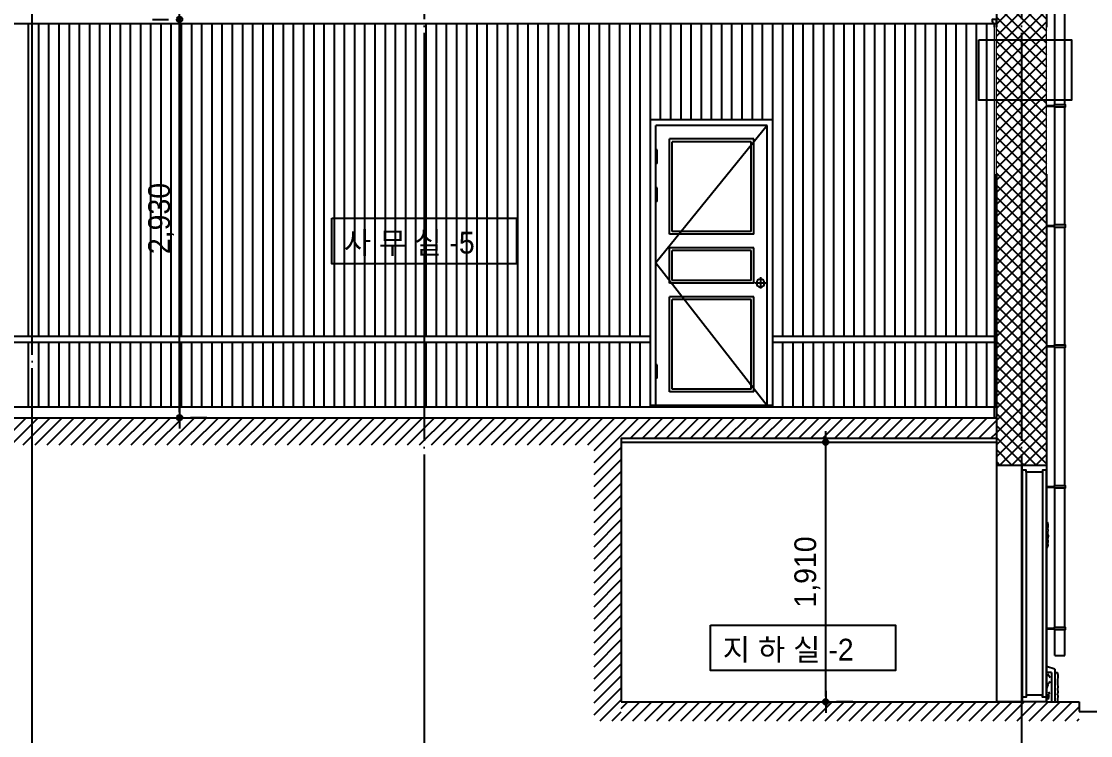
# Model space of a CAD drawing. Extents: x 297566 to 331206, y -129942 to -106182.
# Drawn here: x 316714 to 324581, y -124638 to -119384 of the extents above; entities that cross this region are included whole.
import ezdxf

# ---------------------------------------------------------------- set-up
doc = ezdxf.new("R2010")
doc.units = 0
doc.header["$LTSCALE"] = 50
doc.header["$MEASUREMENT"] = 0
doc.header["$PDMODE"] = 35
doc.header["$PDSIZE"] = -10
doc.linetypes.add('CEN', pattern=[62, 60, -1, 0, -1])
doc.layers.get('0').update_dxf_attribs({"linetype": 'CONTINUOUS'})
doc.layers.get('DEFPOINTS').update_dxf_attribs({"linetype": 'CONTINUOUS'})
for name, color, linetype in [('CEN', 1, 'CEN'), ('CO5', 100, 'CONTINUOUS'), ('DIM', 7, 'CONTINUOUS'), ('h', 5, 'CONTINUOUS'), ('HAT', 5, 'CONTINUOUS'), ('SYM', 7, 'CONTINUOUS'), ('W-1', 3, 'CONTINUOUS'), ('W-2', 2, 'CONTINUOUS'), ('WID', 4, 'CONTINUOUS')]:
    doc.layers.add(name, color=color, linetype=linetype)
doc.layers.add('입면파란선', color=4, linetype='CONTINUOUS', lineweight=20)
doc.styles.add('GHS', font='HYWULM_0.TTF')
doc.styles.add('현창', font='HYWULM_0.TTF')
doc.dimstyles.new('STANDARD$0', dxfattribs={"dimscale": 30, "dimtxt": 3, "dimasz": 1, "dimexe": 2, "dimexo": 5, "dimgap": 0.9, "dimtad": 1, "dimtoh": 1, "dimdec": 4, "dimzin": 0, "dimdsep": 46, "dimlunit": 6, "dimtxsty": 'GHS', "dimblk1": 'DIMDOT', "dimblk2": 'DIMDOT', "dimsah": 1, "dimcen": 0.09, "dimadec": 0, "dimazin": 0, "dimtfac": 1, "dimtdec": 4, "dimtofl": 0, "dimtmove": 2, "dimatfit": 3, "dimldrblk": 'DIMDOT', "dimfxl": 1, "dimtolj": 1, "dimtzin": 0, "dimarcsym": 0})

# ---------------------------------------------------------------- blocks, each defined once
blk = doc.blocks.new('AE2-D116')
for p, q in [((0, 2100), (900, 2100)), ((0, 0), (0, 2100)), ((40, 0), (40, 2060)), ((40, 2060), (860, 2060)), ((40, 2060), (860, 1050)), ((860, 0), (860, 2060)), ((900, 0), (900, 2100)), ((140, 1960), (760, 1960)), ((140, 1260), (140, 1960)), ((160, 1940), (740, 1940)), ((160, 1280), (160, 1940)), ((740, 1280), (740, 1940)), ((760, 1260), (760, 1960)), ((850, 1880), (860, 1880)), ((850, 1780), (850, 1880)), ((850, 1780), (860, 1780)), ((850, 1600), (860, 1600)), ((850, 1500), (850, 1600)), ((850, 1500), (860, 1500)), ((140, 1260), (760, 1260)), ((160, 1280), (740, 1280)), ((140, 1160), (760, 1160)), ((140, 900), (140, 1160)), ((160, 920), (160, 1140)), ((160, 1140), (740, 1140)), ((740, 920), (740, 1140)), ((760, 900), (760, 1160)), ((860, 1050), (40, 0)), ((131.8, 901.2), (50.7, 901.2)), ((90, 942.7), (90, 859.7)), ((140, 900), (760, 900)), ((160, 920), (740, 920)), ((140, 100), (140, 800)), ((140, 800), (760, 800)), ((760, 100), (760, 800)), ((160, 120), (160, 780)), ((160, 780), (740, 780)), ((740, 120), (740, 780)), ((850, 300), (860, 300)), ((850, 200), (850, 300)), ((850, 200), (860, 200)), ((140, 100), (760, 100)), ((160, 120), (740, 120)), ((0, 0), (900, 0))]:
    blk.add_line(p, q)
blk.add_circle((90, 900), 30)
blk = doc.blocks.new('DIMDOT')
at = {"linetype": 'Continuous'}
blk.add_line((-2, 0), (2, 0), dxfattribs=at)
for radius in [0.5, 0.25]:
    blk.add_circle((0, 0), radius, dxfattribs=at)
blk = doc.blocks.new('*D17')
at = {"layer": 'DEFPOINTS', "color": 0}
for p in [(317878, -119369.1), (317878, -119369.1), (317878, -122299.1)]:
    blk.add_point(p, dxfattribs=at)
at = {"layer": 'SYM', "color": 211, "lineweight": -2}
for p, q in [((317678, -119369.1), (317798, -119369.1)), ((317878, -122259.1), (317878, -119409.1)), ((318078, -122299.1), (317958, -122299.1))]:
    blk.add_line(p, q, dxfattribs=at)
at = {"layer": 'SYM', "color": 211, "lineweight": -2, "xscale": 40, "yscale": 40, "zscale": 40}
for p, rotation in [((317878, -119369.1), 90), ((317878, -122299.1), 270)]:
    blk.add_blockref('DIMDOT', p, dxfattribs=dict(at, rotation=rotation))
at = {"layer": 'SYM', "color": 0, "insert": (317742.4, -120834.1), "char_height": 160, "attachment_point": 5, "rotation": 90, "style": '현창'}
blk.add_mtext('\\A1;2,930', dxfattribs=at)
blk = doc.blocks.new('*D18')
at = {"layer": 'DEFPOINTS', "color": 0}
for p in [(322632.2, -122479.1), (322632.2, -122479.1), (322632.2, -124389.1)]:
    blk.add_point(p, dxfattribs=at)
at = {"layer": 'SYM', "color": 211, "lineweight": -2}
for p, q in [((322432.2, -122479.1), (322552.2, -122479.1)), ((322632.2, -124349.1), (322632.2, -122519.1)), ((322832.2, -124389.1), (322712.2, -124389.1))]:
    blk.add_line(p, q, dxfattribs=at)
at = {"layer": 'SYM', "color": 211, "lineweight": -2, "xscale": 40, "yscale": 40, "zscale": 40}
for p, rotation in [((322632.2, -122479.1), 90), ((322632.2, -124389.1), 270)]:
    blk.add_blockref('DIMDOT', p, dxfattribs=dict(at, rotation=rotation))
at = {"layer": 'SYM', "color": 0, "insert": (322496.6, -123434.1), "char_height": 160, "attachment_point": 5, "rotation": 90, "style": '현창'}
blk.add_mtext('\\A1;1,910', dxfattribs=at)

msp = doc.modelspace()

# ---------------------------------------------------------------- hatches: boundary and pattern name
at = {"layer": 'h'}
h = msp.add_hatch(dxfattribs=at)
h.set_pattern_fill('ANSI37', color=256, scale=500, style=0)
h.set_pattern_definition([(45, (67366.424, 955910.465), (-44.194174, 44.194174), []), (135, (67366.424, 955910.465), (-44.194174, -44.194174), [])])
h.paths.add_polyline_path([(324257.55095, -119427.46518), (324257.55095, -119317.46518), (324072.55095, -119317.46518), (324072.55095, -122649.0801), (324257.55095, -122649.0801), (324257.55095, -120507.46518)])
h.paths.add_polyline_path([(324072.55095, -119317.46518), (323887.55095, -119317.46518), (323887.55095, -119427.46518), (323887.55095, -120507.46518), (323887.55095, -122649.0801), (324072.55095, -122649.0801)])
h = msp.add_hatch(dxfattribs=at)
h.set_pattern_fill('ANSI31', color=256, scale=500, style=0)
h.set_pattern_definition([(45, (67366.424, 955910.465), (-44.194174, 44.194174), [])])
h.paths.add_polyline_path([(309247.55095, -122299.0801), (305037.55095, -122299.0801), (305037.55095, -122499.0801), (309247.55095, -122499.0801)])
h.paths.add_polyline_path([(311577.55095, -122299.0801), (311557.55095, -122299.0801), (309247.55095, -122299.0801), (309247.55095, -122499.0801), (311577.55095, -122499.0801)])
h.paths.add_polyline_path([(313907.55095, -122299.0801), (311577.55095, -122299.0801), (311577.55095, -122499.0801), (313907.55095, -122499.0801)])
h.paths.add_polyline_path([(316792.55095, -122299.0801), (313907.55095, -122299.0801), (313907.55095, -122499.0801), (316792.55095, -122499.0801)])
h.paths.add_polyline_path([(319677.55095, -122299.0801), (316792.55095, -122299.0801), (316792.55095, -122499.0801), (319677.55095, -122499.0801)])
h.paths.add_polyline_path([(323887.55095, -122299.0801), (323875.05095, -122299.0801), (319677.55095, -122299.0801), (319677.55095, -122499.0801), (320927.55095, -122499.0801), (320927.55095, -124529.0801), (321127.55095, -124529.0801), (321127.55095, -124389.0801), (321127.55095, -122449.0801), (321252.8607, -122449.0801, -0.036375454), (321254.33196, -122449.0801), (323887.55095, -122449.0801)])
at = {"layer": 'HAT'}
h = msp.add_hatch(dxfattribs=at)
h.set_pattern_fill('ANSI31', color=256, scale=500, style=0)
h.set_pattern_definition([(45, (67366.424, 911210.465), (-44.194174, 44.194174), [])])
h.paths.add_polyline_path([(321127.55095, -124389.0801), (321127.55095, -124529.0801), (324072.55095, -124529.0801), (324072.55095, -124389.0801)])
h.paths.add_polyline_path([(324257.55095, -124389.0801), (324072.55095, -124389.0801), (324072.55095, -124529.0801), (324497.55095, -124529.0801), (324497.55095, -124389.0801)])

# ---------------------------------------------------------------- linework, layer by layer
msp.add_line((324077.55095, -122684.0801), (324077.55095, -124389.0801))
msp.add_lwpolyline([(323759.88149, -119518.92374), (324439.49584, -119518.92374), (324439.49584, -119963.59709), (323759.88149, -119963.59709)], close=True)
at = {"layer": 'CEN'}
for p, q in [((316792.55095, -124935.80845), (316792.55095, -113268.4923)), ((319677.55095, -113268.4923), (319677.55095, -124935.80845)), ((324072.55095, -113268.4923), (324072.55095, -124935.80845))]:
    msp.add_line(p, q, dxfattribs=at)
at = {"layer": 'CO5'}
msp.add_line((324257.55095, -124389.0801), (323887.55095, -124389.0801), dxfattribs=at)
at = {"layer": 'h'}
for p, q in [((316227.55095, -119399.0801), (323887.55095, -119399.0801)), ((316765.05095, -119399.0801), (316765.05095, -121699.0801)), ((316840.05095, -119399.0801), (316840.05095, -121699.0801)), ((316915.05095, -119399.0801), (316915.05095, -121699.0801)), ((316990.05095, -119399.0801), (316990.05095, -121699.0801)), ((317065.05095, -119399.0801), (317065.05095, -121699.0801)), ((317140.05095, -119399.0801), (317140.05095, -121699.0801)), ((317215.05095, -119399.0801), (317215.05095, -121699.0801)), ((317290.05095, -119399.0801), (317290.05095, -121699.0801)), ((317365.05095, -119399.0801), (317365.05095, -121699.0801)), ((317440.05095, -119399.0801), (317440.05095, -121699.0801)), ((317515.05095, -119399.0801), (317515.05095, -121699.0801)), ((317590.05095, -119399.0801), (317590.05095, -121699.0801)), ((317665.05095, -119399.0801), (317665.05095, -121699.0801)), ((317740.05095, -119399.0801), (317740.05095, -121699.0801)), ((317815.05095, -119399.0801), (317815.05095, -121699.0801)), ((317890.05095, -119399.0801), (317890.05095, -121699.0801)), ((317965.05095, -119399.0801), (317965.05095, -121699.0801)), ((318040.05095, -119399.0801), (318040.05095, -121699.0801)), ((318115.05095, -119399.0801), (318115.05095, -121699.0801)), ((318190.05095, -119399.0801), (318190.05095, -121699.0801)), ((318265.05095, -119399.0801), (318265.05095, -121699.0801)), ((318340.05095, -119399.0801), (318340.05095, -121699.0801)), ((318415.05095, -119399.0801), (318415.05095, -121699.0801)), ((318490.05095, -119399.0801), (318490.05095, -121699.0801)), ((318565.05095, -119399.0801), (318565.05095, -121699.0801)), ((318640.05095, -119399.0801), (318640.05095, -121699.0801)), ((318715.05095, -119399.0801), (318715.05095, -121699.0801)), ((318790.05095, -119399.0801), (318790.05095, -121699.0801)), ((318865.05095, -119399.0801), (318865.05095, -121699.0801)), ((318940.05095, -119399.0801), (318940.05095, -121699.0801)), ((319015.05095, -119399.0801), (319015.05095, -121699.0801)), ((319090.05095, -119399.0801), (319090.05095, -121699.0801)), ((319165.05095, -119399.0801), (319165.05095, -121699.0801)), ((319240.05095, -119399.0801), (319240.05095, -121699.0801)), ((319315.05095, -119399.0801), (319315.05095, -121699.0801)), ((319390.05095, -119399.0801), (319390.05095, -121699.0801)), ((319465.05095, -119399.0801), (319465.05095, -121699.0801)), ((319540.05095, -119399.0801), (319540.05095, -121699.0801)), ((319615.05095, -119399.0801), (319615.05095, -121699.0801)), ((319690.05095, -119399.0801), (319690.05095, -121699.0801)), ((319765.05095, -119399.0801), (319765.05095, -121699.0801)), ((319840.05095, -119399.0801), (319840.05095, -121699.0801)), ((319915.05095, -119399.0801), (319915.05095, -121699.0801)), ((319990.05095, -119399.0801), (319990.05095, -121699.0801)), ((320065.05095, -119399.0801), (320065.05095, -121699.0801)), ((320140.05095, -119399.0801), (320140.05095, -121699.0801)), ((320215.05095, -119399.0801), (320215.05095, -121699.0801)), ((320290.05095, -119399.0801), (320290.05095, -121699.0801)), ((320365.05095, -119399.0801), (320365.05095, -121699.0801)), ((320440.05095, -119399.0801), (320440.05095, -121699.0801)), ((320515.05095, -119399.0801), (320515.05095, -121699.0801)), ((320590.05095, -119399.0801), (320590.05095, -121699.0801)), ((320665.05095, -119399.0801), (320665.05095, -121699.0801)), ((320740.05095, -119399.0801), (320740.05095, -121699.0801)), ((320815.05095, -119399.0801), (320815.05095, -121699.0801)), ((320890.05095, -119399.0801), (320890.05095, -121699.0801)), ((320965.05095, -119399.0801), (320965.05095, -121699.0801)), ((321040.05095, -119399.0801), (321040.05095, -121699.0801)), ((321115.05095, -119399.0801), (321115.05095, -121699.0801)), ((321190.05095, -119399.0801), (321190.05095, -121699.0801)), ((321265.05095, -119399.0801), (321265.05095, -121699.0801)), ((321340.05095, -119399.0801), (321340.05095, -121699.0801)), ((321415.05095, -119399.0801), (321415.05095, -120109.0801)), ((321490.05095, -119399.0801), (321490.05095, -120109.0801)), ((321565.05095, -119399.0801), (321565.05095, -120109.0801)), ((321640.05095, -119399.0801), (321640.05095, -120109.0801)), ((321715.05095, -119399.0801), (321715.05095, -120109.0801)), ((321790.05095, -119399.0801), (321790.05095, -120109.0801)), ((321865.05095, -119399.0801), (321865.05095, -120109.0801)), ((321940.05095, -119399.0801), (321940.05095, -120109.0801)), ((322015.05095, -119399.0801), (322015.05095, -120109.0801)), ((322090.05095, -119399.0801), (322090.05095, -120109.0801)), ((322165.05095, -119399.0801), (322165.05095, -120109.0801)), ((322240.05095, -119399.0801), (322240.05095, -120109.0801)), ((322315.05095, -119399.0801), (322315.05095, -121699.0801)), ((322390.05095, -119399.0801), (322390.05095, -121699.0801)), ((322465.05095, -119399.0801), (322465.05095, -121699.0801)), ((322540.05095, -119399.0801), (322540.05095, -121699.0801)), ((322615.05095, -119399.0801), (322615.05095, -121699.0801)), ((322690.05095, -119399.0801), (322690.05095, -121699.0801)), ((322765.05095, -119399.0801), (322765.05095, -121699.0801)), ((322840.05095, -119399.0801), (322840.05095, -121699.0801)), ((322915.05095, -119399.0801), (322915.05095, -121699.0801)), ((322990.05095, -119399.0801), (322990.05095, -121699.0801)), ((323065.05095, -119399.0801), (323065.05095, -121699.0801)), ((323140.05095, -119399.0801), (323140.05095, -121699.0801)), ((323215.05095, -119399.0801), (323215.05095, -121699.0801)), ((323290.05095, -119399.0801), (323290.05095, -121699.0801)), ((323365.05095, -119399.0801), (323365.05095, -121699.0801)), ((323440.05095, -119399.0801), (323440.05095, -121699.0801)), ((323515.05095, -119399.0801), (323515.05095, -121699.0801)), ((323590.05095, -119399.0801), (323590.05095, -121699.0801)), ((323665.05095, -119399.0801), (323665.05095, -121699.0801)), ((323740.05095, -119399.0801), (323740.05095, -121699.0801)), ((323815.05095, -119399.0801), (323815.05095, -121699.0801)), ((316227.55095, -121699.0801), (321342.55095, -121699.0801)), ((322242.55095, -121699.0801), (323887.55095, -121699.0801)), ((316227.55095, -121744.0801), (321342.55095, -121744.0801)), ((316765.05095, -121744.0801), (316765.05095, -122219.0801)), ((316840.05095, -121744.0801), (316840.05095, -122219.0801)), ((316915.05095, -121744.0801), (316915.05095, -122219.0801)), ((316990.05095, -121744.0801), (316990.05095, -122219.0801)), ((317065.05095, -121744.0801), (317065.05095, -122219.0801)), ((317140.05095, -121744.0801), (317140.05095, -122219.0801)), ((317215.05095, -121744.0801), (317215.05095, -122219.0801)), ((317290.05095, -121744.0801), (317290.05095, -122219.0801)), ((317365.05095, -121744.0801), (317365.05095, -122219.0801)), ((317440.05095, -121744.0801), (317440.05095, -122219.0801)), ((317515.05095, -121744.0801), (317515.05095, -122219.0801)), ((317590.05095, -121744.0801), (317590.05095, -122219.0801)), ((317665.05095, -121744.0801), (317665.05095, -122219.0801)), ((317740.05095, -121744.0801), (317740.05095, -122219.0801)), ((317815.05095, -121744.0801), (317815.05095, -122219.0801)), ((317890.05095, -121744.0801), (317890.05095, -122219.0801)), ((317965.05095, -121744.0801), (317965.05095, -122219.0801)), ((318040.05095, -121744.0801), (318040.05095, -122219.0801)), ((318115.05095, -121744.0801), (318115.05095, -122219.0801)), ((318190.05095, -121744.0801), (318190.05095, -122219.0801)), ((318265.05095, -121744.0801), (318265.05095, -122219.0801)), ((318340.05095, -121744.0801), (318340.05095, -122219.0801)), ((318415.05095, -121744.0801), (318415.05095, -122219.0801)), ((318490.05095, -121744.0801), (318490.05095, -122219.0801)), ((318565.05095, -121744.0801), (318565.05095, -122219.0801)), ((318640.05095, -121744.0801), (318640.05095, -122219.0801)), ((318715.05095, -121744.0801), (318715.05095, -122219.0801)), ((318790.05095, -121744.0801), (318790.05095, -122219.0801)), ((318865.05095, -121744.0801), (318865.05095, -122219.0801)), ((318940.05095, -121744.0801), (318940.05095, -122219.0801)), ((319015.05095, -121744.0801), (319015.05095, -122219.0801)), ((319090.05095, -121744.0801), (319090.05095, -122219.0801)), ((319165.05095, -121744.0801), (319165.05095, -122219.0801)), ((319240.05095, -121744.0801), (319240.05095, -122219.0801)), ((319315.05095, -121744.0801), (319315.05095, -122219.0801)), ((319390.05095, -121744.0801), (319390.05095, -122219.0801)), ((319465.05095, -121744.0801), (319465.05095, -122219.0801)), ((319540.05095, -121744.0801), (319540.05095, -122219.0801)), ((319615.05095, -121744.0801), (319615.05095, -122219.0801)), ((319690.05095, -121744.0801), (319690.05095, -122219.0801)), ((319765.05095, -121744.0801), (319765.05095, -122219.0801)), ((319840.05095, -121744.0801), (319840.05095, -122219.0801)), ((319915.05095, -121744.0801), (319915.05095, -122219.0801)), ((319990.05095, -121744.0801), (319990.05095, -122219.0801)), ((320065.05095, -121744.0801), (320065.05095, -122219.0801)), ((320140.05095, -121744.0801), (320140.05095, -122219.0801)), ((320215.05095, -121744.0801), (320215.05095, -122219.0801)), ((320290.05095, -121744.0801), (320290.05095, -122219.0801)), ((320365.05095, -121744.0801), (320365.05095, -122219.0801)), ((320440.05095, -121744.0801), (320440.05095, -122219.0801)), ((320515.05095, -121744.0801), (320515.05095, -122219.0801)), ((320590.05095, -121744.0801), (320590.05095, -122219.0801)), ((320665.05095, -121744.0801), (320665.05095, -122219.0801)), ((320740.05095, -121744.0801), (320740.05095, -122219.0801)), ((320815.05095, -121744.0801), (320815.05095, -122219.0801)), ((320890.05095, -121744.0801), (320890.05095, -122219.0801)), ((320965.05095, -121744.0801), (320965.05095, -122219.0801)), ((321040.05095, -121744.0801), (321040.05095, -122219.0801)), ((321115.05095, -121744.0801), (321115.05095, -122219.0801)), ((321190.05095, -121744.0801), (321190.05095, -122219.0801)), ((321265.05095, -121744.0801), (321265.05095, -122219.0801)), ((321340.05095, -121744.0801), (321340.05095, -122219.0801)), ((322242.55095, -121744.0801), (323887.55095, -121744.0801)), ((322315.05095, -121744.0801), (322315.05095, -122219.0801)), ((322390.05095, -121744.0801), (322390.05095, -122219.0801)), ((322465.05095, -121744.0801), (322465.05095, -122219.0801)), ((322540.05095, -121744.0801), (322540.05095, -122219.0801)), ((322615.05095, -121744.0801), (322615.05095, -122219.0801)), ((322690.05095, -121744.0801), (322690.05095, -122219.0801)), ((322765.05095, -121744.0801), (322765.05095, -122219.0801)), ((322840.05095, -121744.0801), (322840.05095, -122219.0801)), ((322915.05095, -121744.0801), (322915.05095, -122219.0801)), ((322990.05095, -121744.0801), (322990.05095, -122219.0801)), ((323065.05095, -121744.0801), (323065.05095, -122219.0801)), ((323140.05095, -121744.0801), (323140.05095, -122219.0801)), ((323215.05095, -121744.0801), (323215.05095, -122219.0801)), ((323290.05095, -121744.0801), (323290.05095, -122219.0801)), ((323365.05095, -121744.0801), (323365.05095, -122219.0801)), ((323440.05095, -121744.0801), (323440.05095, -122219.0801)), ((323515.05095, -121744.0801), (323515.05095, -122219.0801)), ((323590.05095, -121744.0801), (323590.05095, -122219.0801)), ((323665.05095, -121744.0801), (323665.05095, -122219.0801)), ((323740.05095, -121744.0801), (323740.05095, -122219.0801)), ((323815.05095, -121744.0801), (323815.05095, -122219.0801)), ((316227.55095, -122219.0801), (323887.55095, -122219.0801)), ((321415.05095, -122209.0801), (321415.05095, -122219.0801)), ((321490.05095, -122209.0801), (321490.05095, -122219.0801)), ((321565.05095, -122209.0801), (321565.05095, -122219.0801)), ((321640.05095, -122209.0801), (321640.05095, -122219.0801)), ((321715.05095, -122209.0801), (321715.05095, -122219.0801)), ((321790.05095, -122209.0801), (321790.05095, -122219.0801)), ((321865.05095, -122209.0801), (321865.05095, -122219.0801)), ((321940.05095, -122209.0801), (321940.05095, -122219.0801)), ((322015.05095, -122209.0801), (322015.05095, -122219.0801)), ((322090.05095, -122209.0801), (322090.05095, -122219.0801)), ((322165.05095, -122209.0801), (322165.05095, -122219.0801)), ((322240.05095, -122209.0801), (322240.05095, -122219.0801)), ((321127.55095, -122479.0801), (323887.55095, -122479.0801)), ((324107.55095, -122699.0801), (324107.55095, -124354.0801)), ((324264.50808, -123066.41343), (324257.55095, -123066.41343)), ((324257.55095, -123252.41343), (324266.01693, -123252.41343))]:
    msp.add_line(p, q, dxfattribs=at)
for points in [[(324266.01693, -123252.41343), (324268.29588, -123235.99733), (324265.45531, -123230.31933), (324268.81093, -123207.47576), (324266.15309, -123189.85461), (324270.13618, -123168.78395), (324265.87431, -123154.84047), (324267.50286, -123139.27568), (324267.99339, -123129.1691), (324267.66228, -123117.44956), (324270.10266, -123101.5949), (324268.88247, -123088.17945), (324266.9269, -123074.81072), (324264.50808, -123066.41343)], [(324283.15797, -124211.87265), (324273.59869, -124197.79138), (324270.58, -124189.74494), (324266.30327, -124187.98483)], [(324261.54449, -124287.16396), (324264.78823, -124276.75407), (324268.69585, -124266.71739), (324266.08815, -124257.38312), (324281.76018, -124247.41396), (324275.52055, -124239.09434)], [(324272.60104, -124370.93494), (324265.59801, -124361.78133), (324275.29407, -124349.93576), (324269.90737, -124337.01325), (324278.52609, -124327.32117), (324274.21673, -124315.4756)]]:
    msp.add_lwpolyline(points, dxfattribs=at)
at = {"layer": 'HAT'}
for q in [(324257.55095, -124174.0801), (324292.55095, -124389.0801)]:
    msp.add_line((324292.55095, -124174.0801), q, dxfattribs=at)
at = {"layer": 'W-1'}
msp.add_line((323887.55095, -122649.0801), (324257.55095, -122649.0801), dxfattribs=at)
msp.add_lwpolyline([(323887.55095, -119369.0801), (323857.55095, -119369.0801), (323857.55095, -119382.0801, 0.4142135624), (323874.55095, -119399.0801), (323887.55095, -119399.0801)], format="xyb", close=True, dxfattribs=at)
for points in [[(323875.05095, -122219.0801), (323887.55095, -122219.0801), (323887.55095, -122299.0801), (323875.05095, -122299.0801)], [(324107.55095, -122699.0801), (324107.55095, -122684.0801), (324077.55095, -122684.0801), (324077.55095, -122649.0801), (324257.55095, -122649.0801), (324257.55095, -122684.0801), (324227.55095, -122684.0801), (324227.55095, -122699.0801), (324107.55095, -122699.0801)]]:
    msp.add_lwpolyline(points, close=True, dxfattribs=at)
for points in [[(324257.55095, -124389.0801), (324257.55095, -122684.0801), (324227.55095, -122684.0801), (324227.55095, -124354.0801)], [(324257.55095, -124389.0801), (324257.55095, -124354.0801), (324227.55095, -124354.0801), (324227.55095, -124339.0801), (324107.55095, -124339.0801), (324107.55095, -124354.0801), (324077.55095, -124354.0801), (324077.55095, -124389.0801)]]:
    msp.add_lwpolyline(points, dxfattribs=at)
at = {"layer": 'W-2'}
for p, q in [((323887.55095, -119317.46518), (323887.55095, -119427.46518)), ((324257.55095, -119317.46518), (324257.55095, -119427.46518)), ((323887.55095, -120507.46518), (323887.55095, -124129.0801)), ((324257.55095, -120507.46518), (324257.55095, -123066.41343)), ((305037.55095, -122299.0801), (323887.55095, -122299.0801)), ((321127.55095, -122449.0801), (321127.55095, -124389.0801)), ((321127.55095, -122449.0801), (323887.55095, -122449.0801)), ((324257.55095, -123252.41343), (324257.55095, -124389.0801)), ((323887.55095, -124129.0801), (323887.55095, -124389.0801)), ((321127.55095, -124389.0801), (323887.55095, -124389.0801)), ((321127.55095, -124389.0801), (324077.55095, -124389.0801)), ((324257.55095, -124389.0801), (324497.55095, -124389.0801)), ((324497.55095, -124389.0801), (324497.55095, -124459.0801)), ((324497.55095, -124459.0801), (324627.55095, -124459.0801))]:
    msp.add_line(p, q, dxfattribs=at)
at = {"layer": 'WID'}
for p, q in [((324317.55095, -119994.48598), (324317.55095, -119130.07199)), ((324392.55095, -119994.48598), (324392.55095, -119130.07199)), ((323875.05095, -119427.46518), (323875.05095, -119399.0801)), ((324257.55095, -120001.98598), (324316.55095, -120001.98598)), ((324257.55095, -120006.98598), (324316.55095, -120006.98598)), ((324317.55095, -120878.89996), (324317.55095, -120014.48598)), ((324392.55095, -120878.89996), (324392.55095, -120014.48598)), ((323875.05095, -120507.46518), (323875.05095, -122219.0801)), ((324257.55095, -120886.39996), (324316.55095, -120886.39996)), ((324257.55095, -120891.39996), (324316.55095, -120891.39996)), ((324317.55095, -121763.31395), (324317.55095, -120898.89996)), ((324392.55095, -121763.31395), (324392.55095, -120898.89996)), ((324257.55095, -121770.81395), (324316.55095, -121770.81395)), ((324257.55095, -121775.81395), (324316.55095, -121775.81395)), ((324317.55095, -122797.72794), (324317.55095, -121783.31395)), ((324392.55095, -122797.72794), (324392.55095, -121783.31395)), ((324257.55095, -122805.22794), (324316.55095, -122805.22794)), ((324257.55095, -122810.22794), (324316.55095, -122810.22794)), ((324317.55095, -123839.0801), (324317.55095, -122817.72794)), ((324392.55095, -123839.0801), (324392.55095, -122817.72794)), ((324257.55095, -123846.5801), (324316.55095, -123846.5801)), ((324257.55095, -123851.5801), (324316.55095, -123851.5801)), ((324317.55095, -124049.0801), (324317.55095, -123859.0801)), ((324392.55095, -124049.0801), (324392.55095, -123859.0801)), ((324317.55095, -124049.0801), (324392.55095, -124049.0801)), ((324317.55095, -124149.0801), (324257.55095, -124129.0801)), ((324317.55095, -124149.0801), (324317.55095, -124174.0801)), ((324317.55095, -124174.0801), (324337.55095, -124174.0801)), ((324317.55095, -124174.0801), (324317.55095, -124389.0801))]:
    msp.add_line(p, q, dxfattribs=at)
for points in [[(324316.55095, -119994.48598), (324393.55095, -119994.48598), (324393.55095, -120014.48598), (324316.55095, -120014.48598)], [(318997.64631, -120831.71526), (320357.45559, -120831.71526), (320357.45559, -121166.63489), (318997.64631, -121166.63489)], [(324316.55095, -120878.89996), (324393.55095, -120878.89996), (324393.55095, -120898.89996), (324316.55095, -120898.89996)], [(324316.55095, -121763.31395), (324393.55095, -121763.31395), (324393.55095, -121783.31395), (324316.55095, -121783.31395)], [(324316.55095, -122797.72794), (324393.55095, -122797.72794), (324393.55095, -122817.72794), (324316.55095, -122817.72794)], [(321785.47206, -123824.8934), (323145.28134, -123824.8934), (323145.28134, -124159.81303), (321785.47206, -124159.81303)], [(324316.55095, -123839.0801), (324393.55095, -123839.0801), (324393.55095, -123859.0801), (324316.55095, -123859.0801)]]:
    msp.add_lwpolyline(points, close=True, dxfattribs=at)
msp.add_lwpolyline([(324337.55095, -124389.0801), (324340.23914, -124377.01322), (324341.33875, -124343.66399), (324338.49818, -124337.986), (324341.8538, -124315.14242), (324339.19595, -124297.52128), (324343.17904, -124276.45062), (324338.91717, -124262.50713), (324340.54572, -124246.94235), (324341.03625, -124236.83577), (324340.70515, -124225.11623), (324343.14552, -124209.26156), (324341.92534, -124195.84611), (324339.96976, -124182.47739), (324337.55095, -124174.0801)], dxfattribs=at)
at = {"layer": '입면파란선'}
for p, q in [((323875.05095, -120507.46518), (323875.05095, -119427.46518)), ((323887.55095, -120507.46518), (323887.55095, -119427.46518)), ((324257.55095, -120507.46518), (324257.55095, -119427.46518))]:
    msp.add_line(p, q, dxfattribs=at)

# ---------------------------------------------------------------- block references
at = {"layer": 'WID', "xscale": -1}
msp.add_blockref('AE2-D116', (322242.55095, -122209.0801), dxfattribs=at)

# ---------------------------------------------------------------- texts
at = {"layer": 'DIM', "style": '현창'}
for s, p in [('사 무 실 -5', (319086.89653, -121091.92561)), ('지 하 실 -2', (321874.72228, -124085.10375))]:
    msp.add_text(s, height=160, dxfattribs=at).set_placement(p)

# ---------------------------------------------------------------- dimensions: what is measured, and where the dimension line sits
at = {"layer": 'SYM'}
for base, p1, p2, picture, middle in [((317877.9871, -119369.0801), (317877.9871, -122299.0801), (317877.9871, -119369.0801), '*D17', (317742.4345, -120834.0801)), ((322632.18649, -122479.0801), (322632.18649, -124389.0801), (322632.18649, -122479.0801), '*D18', (322496.6339, -123434.0801))]:
    dim = msp.add_linear_dim(base=base, p1=p1, p2=p2, angle=270, dimstyle='STANDARD$0', override={"dimscale": 40, "dimtxt": 4, "dimgap": 1, "dimtoh": 0, "dimdle": 2, "dimclrd": 211, "dimclre": 211, "dimtix": 1, "dimtofl": 1}, dxfattribs=at)
    dim.commit()
    dim.dimension.update_dxf_attribs({"geometry": picture, "text_midpoint": middle})

doc.saveas('drawing.dxf')
